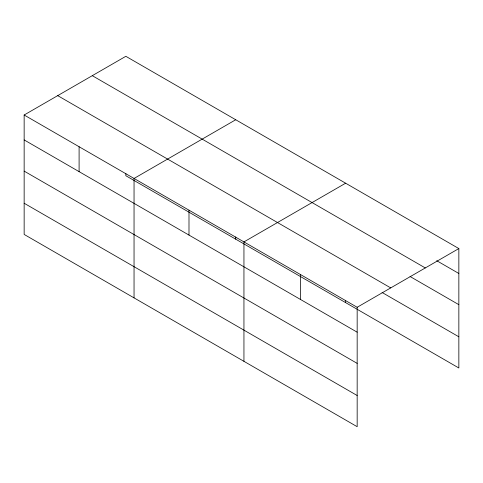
<?xml version="1.0" encoding="UTF-8"?>
<svg xmlns="http://www.w3.org/2000/svg" width="483" height="483" viewBox="0 0 483 483"><rect width="100%" height="100%" fill="white"/><g stroke="black" fill="none" stroke-linecap="round" stroke-linejoin="round"><path stroke-width="0.72" d="M24.15 115.008L357.166 307.273L357.166 426.694L24.15 234.43L24.15 115.008L125.834 56.306L458.85 248.57L458.85 367.992L125.834 175.727L125.834 173.5M235.728 119.754L134.045 178.456L134.045 297.878M345.623 183.202L243.945 241.905L243.945 361.326M357.166 307.273L458.85 248.57M436.723 260.705L458.85 273.481M92.277 75.674L425.294 267.944M410.043 276.493L458.85 304.67M57.706 95.634L390.723 287.904M382.065 292.469L458.85 336.802M24.15 139.919L357.166 332.183M24.15 171.109L357.166 363.373M24.15 203.24L357.166 395.511M345.623 300.396L345.623 302.624M300.553 274.592L300.553 299.502M235.728 236.948L235.728 239.176M188.992 210.177L188.992 235.088M79.097 146.729L79.097 171.64"/></g></svg>
